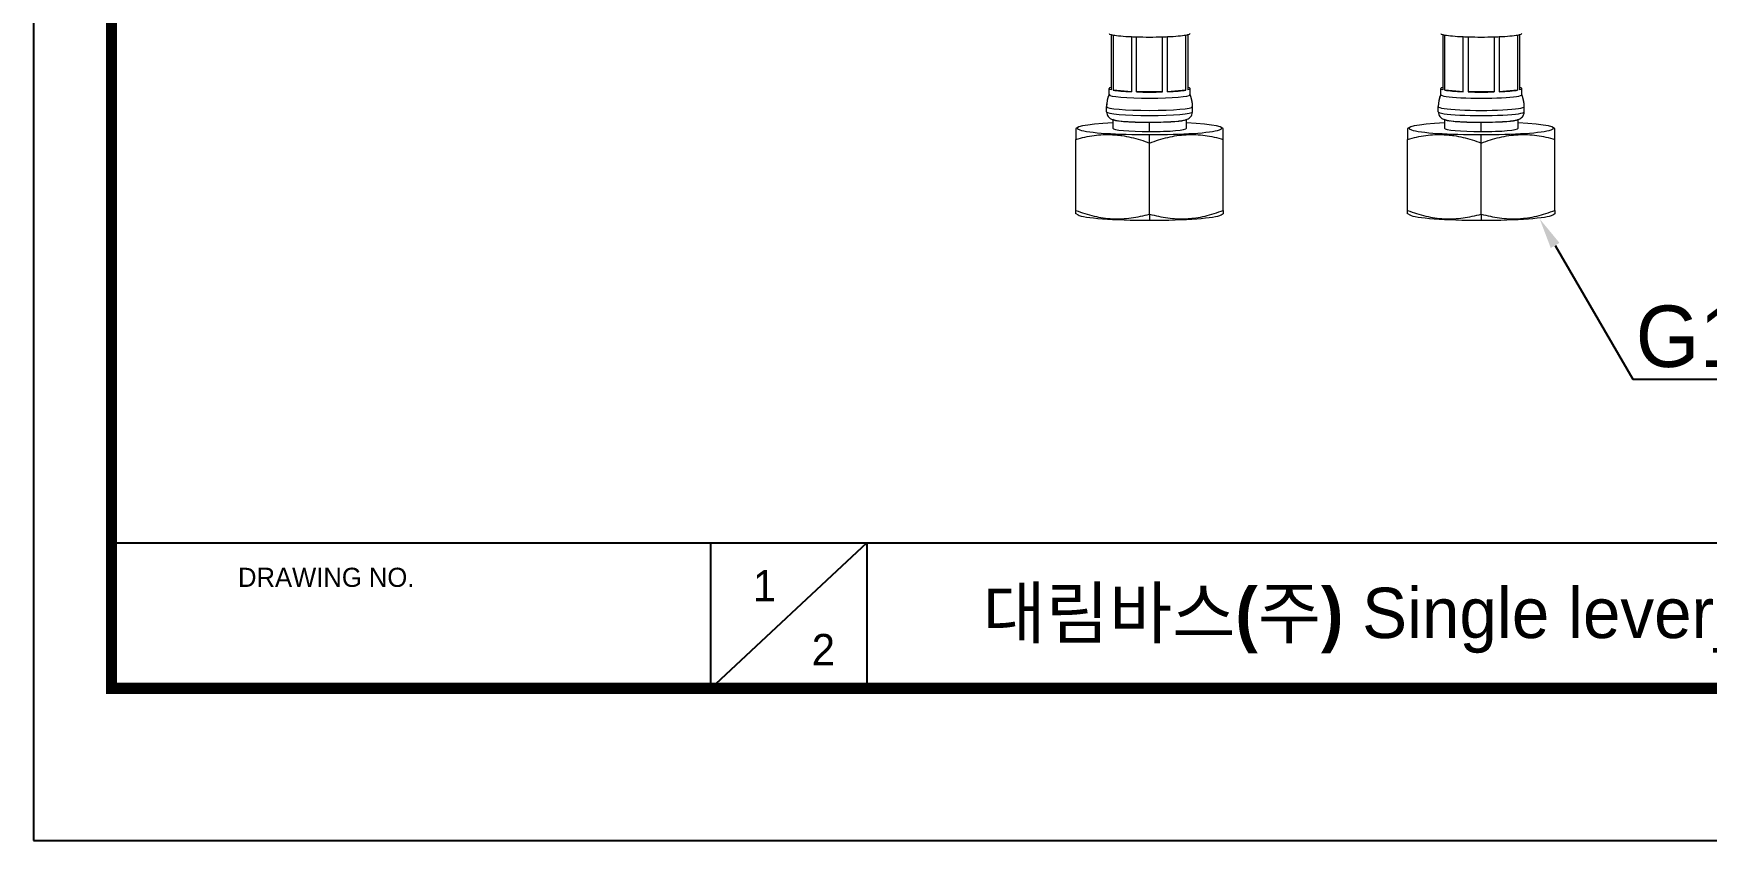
# Model space of a CAD drawing. Extents: x 0 to 790, y 0 to 579.
# Drawn here: x 0 to 272.4, y 0 to 131.4 of the extents above; entities that cross this region are included whole.
import ezdxf
from ezdxf import colors
from ezdxf.entities.mleader import LeaderData, LeaderLine
from ezdxf.math import Vec2, Vec3

# ---------------------------------------------------------------- set-up
doc = ezdxf.new("R2010")
doc.units = 0
doc.header["$LTSCALE"] = 10
doc.header["$MEASUREMENT"] = 0
doc.layers.get('0').update_dxf_attribs({"linetype": 'CONTINUOUS'})
doc.layers.add('1', color=7, linetype='CONTINUOUS')
doc.styles.add('Daelim Dimension', font='')
doc.styles.get("Standard").update_dxf_attribs({"font": ''})
doc.styles.get('Daelim Dimension').set_extended_font_data('나눔고딕')
doc.styles.get('Standard').set_extended_font_data('GulimChe')

msp = doc.modelspace()

# ---------------------------------------------------------------- linework, layer by layer
at = {"color": 5}
msp.add_line((12.7, 48.49), (648.72, 48.49), dxfattribs=at)
at = {"color": 5, "ltscale": 40}
for p, q in [((110.19, 48.49), (110.19, 24.69)), ((110.19, 48.49), (110.19, 24.69)), ((135.67, 48.49), (110.19, 24.69)), ((135.67, 48.49), (110.19, 24.69)), ((135.67, 48.49), (135.67, 24.69)), ((135.67, 48.49), (135.67, 24.69))]:
    msp.add_line(p, q, dxfattribs=at)
at = {"ltscale": 0.5}
msp.add_lwpolyline([(0, 0), (789.88, 0), (789.88, 578.76), (0, 578.76)], close=True, dxfattribs=at)
at = {"color": 5, "linetype": 'ByBlock', "lineweight": 200, "const_width": 1.82}
msp.add_lwpolyline([(12.7, 24.78), (777.1, 24.78), (777.1, 565.32), (12.7, 565.32)], close=True, dxfattribs=at)
at = {"layer": '1', "color": 7, "linetype": 'Continuous', "lineweight": 18}
for p, q in [((175.44, 131.2), (175.44, 122.23)), ((175.77, 131.13), (175.77, 122.16)), ((178.77, 130.87), (178.77, 121.9)), ((179.57, 121.87), (179.57, 130.84)), ((183.81, 121.87), (183.81, 130.84)), ((184.61, 121.9), (184.61, 130.87)), ((187.6, 122.16), (187.6, 131.13)), ((187.94, 131.2), (187.94, 122.23)), ((229.44, 131.2), (229.44, 122.23)), ((229.77, 122.16), (229.77, 131.13)), ((232.76, 121.9), (232.76, 130.87)), ((233.57, 130.84), (233.57, 121.87)), ((237.81, 130.84), (237.81, 121.87)), ((238.6, 130.87), (238.6, 121.9)), ((241.61, 131.13), (241.61, 122.16)), ((241.94, 131.2), (241.94, 122.23)), ((175.09, 121.42), (175.09, 122.42)), ((178.77, 121.9), (175.77, 122.16)), ((183.81, 121.87), (179.57, 121.87)), ((187.6, 122.16), (184.61, 121.9)), ((188.29, 121.42), (188.29, 122.42)), ((229.09, 121.42), (229.09, 122.42)), ((232.76, 121.9), (229.77, 122.16)), ((237.81, 121.87), (233.57, 121.87)), ((241.61, 122.16), (238.6, 121.9)), ((242.29, 121.42), (242.29, 122.42)), ((174.69, 118.63), (174.69, 119.47)), ((175.69, 117.44), (175.69, 115.94)), ((187.69, 115.94), (187.69, 117.44)), ((188.69, 118.63), (188.69, 119.47)), ((228.69, 118.63), (228.69, 119.47)), ((229.69, 117.44), (229.69, 115.94)), ((241.69, 115.94), (241.69, 117.44)), ((242.69, 118.63), (242.69, 119.47)), ((170.05, 116.1), (169.68, 115.89)), ((193.69, 115.89), (193.33, 116.1)), ((224.05, 116.1), (223.68, 115.89)), ((247.69, 115.89), (247.33, 116.1)), ((169.69, 102.59), (169.69, 114.14)), ((181.69, 101.98), (181.69, 113.54)), ((193.69, 102.59), (193.69, 114.14)), ((223.69, 102.59), (223.69, 114.14)), ((235.69, 101.98), (235.69, 113.54)), ((247.69, 102.59), (247.69, 114.14)), ((169.68, 102.05), (170.05, 101.84)), ((193.33, 101.84), (193.69, 102.05)), ((223.68, 102.05), (224.05, 101.84)), ((247.33, 101.84), (247.69, 102.05))]:
    msp.add_line(p, q, dxfattribs=at)
at = {"layer": '1', "color": 7, "linetype": 'Continuous', "lineweight": 13}
for p, q in [((181.69, 115.42), (181.69, 116.91)), ((181.69, 113.54), (181.69, 114.92)), ((235.69, 115.42), (235.69, 116.91)), ((235.69, 113.54), (235.69, 114.92)), ((181.69, 101.98), (181.69, 100.97)), ((235.69, 101.98), (235.69, 100.97))]:
    msp.add_line(p, q, dxfattribs=at)
at = {"layer": '1', "color": 7, "linetype": 'Continuous', "lineweight": 18}
for centre, major_axis, start_param, end_param in [((181.69, 131.38), (6.6, 0), 3.141593, 3.468719), ((181.69, 131.38), (6.6, 0), 3.468719, 3.598859), ((181.69, 131.38), (6.6, 0), 3.598859, 4.255122), ((181.69, 131.38), (6.6, 0), 4.255122, 4.385263), ((181.69, 131.38), (6.6, 0), 4.385263, 5.039515), ((181.69, 131.38), (6.6, 0), 5.039515, 5.17167), ((181.69, 131.38), (6.6, 0), 5.17167, 5.823905), ((181.69, 131.38), (6.6, 0), 5.823905, 5.956059), ((181.69, 131.38), (6.6, 0), 5.956059, 6.283185), ((235.69, 131.38), (6.6, 0), 3.141593, 3.468719), ((235.69, 131.38), (-6.6, 0), 0.327126, 0.459281), ((235.69, 131.38), (6.6, 0), 3.600873, 4.253108), ((235.69, 131.38), (-6.6, 0), 1.111516, 1.24367), ((235.69, 131.38), (6.6, 0), 4.385263, 5.039515), ((235.69, 131.38), (-6.6, 0), 1.897922, 2.028063), ((235.69, 131.38), (6.6, 0), 5.169655, 5.825919), ((235.69, 131.38), (-6.6, 0), 2.684326, 2.814467), ((235.69, 131.38), (6.6, 0), 5.956059, 6.283185), ((181.69, 122.42), (6.6, 0), 2.814467, 3.141593), ((181.69, 122.42), (6.6, 0), 0, 0.327126), ((235.69, 122.42), (6.6, 0), 2.814467, 3.141593), ((235.69, 122.42), (6.6, 0), 0, 0.327126), ((181.69, 122.42), (6.6, 0), 3.141593, 3.468719), ((181.69, 121.42), (6.6, 0), 3.141593, 6.283185), ((181.69, 122.42), (6.6, 0), 3.598859, 4.255122), ((181.69, 122.42), (6.6, 0), 4.385263, 5.039515), ((181.69, 122.42), (6.6, 0), 5.17167, 5.823905), ((181.69, 122.42), (6.6, 0), 5.956059, 6.283185), ((235.69, 122.42), (6.6, 0), 3.141593, 3.468719), ((235.69, 121.42), (-6.6, 0), 0, 3.141593), ((235.69, 122.42), (6.6, 0), 3.600873, 4.253108), ((235.69, 122.42), (6.6, 0), 4.385263, 5.039515), ((235.69, 122.42), (6.6, 0), 5.169655, 5.825919), ((235.69, 122.42), (6.6, 0), 5.956059, 6.283185), ((181.69, 117.44), (-6, 0), 0, 1.570796), ((181.69, 117.44), (5.8, 0), 3.710024, 5.588304), ((181.69, 117.44), (-6, 0), 1.570796, 2.791796), ((235.69, 117.44), (-6, 0), 0, 1.570796), ((235.69, 117.44), (5.8, 0), 3.710024, 5.588304), ((235.69, 117.44), (-6, 0), 1.570796, 2.791796), ((181.69, 115.94), (-11.78, 0), 5.247, 7.853982), ((181.69, 115.94), (-6, 0), 0, 1.570796), ((181.69, 115.94), (-11.78, 0), 1.570796, 4.177778), ((181.69, 115.94), (-6, 0), 1.570796, 3.141593), ((235.69, 115.94), (-11.78, 0), 5.247, 7.853982), ((235.69, 115.94), (-6, 0), 0, 1.570796), ((235.69, 115.94), (-11.78, 0), 1.570796, 4.177778), ((235.69, 115.94), (-6, 0), 1.570796, 3.141593), ((181.69, 102), (-11.78, 0), 0.152073, 1.570796), ((181.69, 102), (-11.78, 0), 1.570796, 2.98952), ((235.69, 102), (-11.78, 0), 0.152073, 1.570796), ((235.69, 102), (-11.78, 0), 1.570796, 2.98952)]:
    msp.add_ellipse(centre, major_axis=major_axis, ratio=0.087156, start_param=start_param, end_param=end_param, dxfattribs=at)
at = {"layer": '1', "color": 7, "linetype": 'Continuous', "lineweight": 13}
for centre, major_axis, ratio, start_param, end_param in [((179.69, 119.47), (5, 0), 0.996195, 2.738877, 3.141593), ((183.69, 119.47), (-5, 0), 0.996195, 3.141593, 3.544308), ((233.69, 119.47), (5, 0), 0.996195, 2.738877, 3.141593), ((237.69, 119.47), (-5, 0), 0.996195, 3.141593, 3.544308), ((181.69, 119.47), (7, 0), 0.087156, 3.141593, 6.283185), ((181.69, 118.63), (7, 0), 0.087156, 3.141593, 6.283185), ((235.69, 119.47), (-7, 0), 0.087156, 0, 3.141593), ((235.69, 118.63), (-7, 0), 0.087156, 0, 3.141593)]:
    msp.add_ellipse(centre, major_axis=major_axis, ratio=ratio, start_param=start_param, end_param=end_param, dxfattribs=at)
at = {"layer": '1', "color": 7, "linetype": 'Continuous', "lineweight": 18}
for points, knots in [([(175.11, 121.44), (175.04, 121.3), (174.87, 120.89), (174.73, 120.23), (174.69, 119.7), (174.69, 119.47)], [0, 0, 0, 0, 0.221013, 0.657031, 1, 1, 1, 1]), ([(188.69, 119.47), (188.69, 119.78), (188.63, 120.37), (188.47, 121.04), (188.3, 121.38), (188.26, 121.45)], [0, 0, 0, 0, 0.444879, 0.875755, 1, 1, 1, 1]), ([(229.12, 121.45), (229.05, 121.31), (228.87, 120.9), (228.73, 120.23), (228.69, 119.7), (228.69, 119.47)], [0, 0, 0, 0, 0.226424, 0.659414, 1, 1, 1, 1]), ([(242.69, 119.47), (242.69, 119.78), (242.63, 120.37), (242.47, 121.03), (242.31, 121.37), (242.27, 121.44)], [0, 0, 0, 0, 0.448248, 0.882386, 1, 1, 1, 1]), ([(174.69, 118.63), (174.69, 118.47), (174.74, 118.2), (174.94, 117.86), (175.18, 117.63), (175.42, 117.48), (175.66, 117.37), (176.01, 117.27), (176.3, 117.21), (176.56, 117.18), (176.57, 117.18)], [0, 0, 0, 0, 0.118336, 0.220885, 0.316225, 0.414835, 0.530232, 0.69167, 0.985879, 1, 1, 1, 1]), ([(186.28, 117.12), (186.3, 117.12), (186.58, 117.14), (187.01, 117.21), (187.47, 117.3), (187.81, 117.4), (188.1, 117.55), (188.39, 117.79), (188.61, 118.14), (188.68, 118.45), (188.69, 118.61), (188.69, 118.63)], [0, 0, 0, 0, 0.02099, 0.235685, 0.46254, 0.599796, 0.712391, 0.799806, 0.891443, 0.98739, 1, 1, 1, 1]), ([(228.69, 118.63), (228.69, 118.47), (228.74, 118.2), (228.94, 117.86), (229.18, 117.63), (229.42, 117.48), (229.66, 117.37), (230.01, 117.27), (230.3, 117.21), (230.56, 117.18), (230.57, 117.18)], [0, 0, 0, 0, 0.118336, 0.220885, 0.316225, 0.414835, 0.530232, 0.69167, 0.985879, 1, 1, 1, 1]), ([(240.28, 117.12), (240.3, 117.12), (240.58, 117.14), (241.01, 117.21), (241.47, 117.3), (241.81, 117.4), (242.1, 117.55), (242.39, 117.79), (242.61, 118.14), (242.68, 118.45), (242.69, 118.61), (242.69, 118.63)], [0, 0, 0, 0, 0.02099, 0.235685, 0.46254, 0.599796, 0.712391, 0.799806, 0.891443, 0.98739, 1, 1, 1, 1]), ([(169.69, 115.89), (169.69, 115.89), (169.69, 115.89), (169.69, 115.89), (169.69, 115.87), (169.69, 115.8), (169.69, 115.79), (169.69, 115.76), (169.69, 115.76), (169.69, 115.74), (169.69, 115.69), (169.69, 115.64), (169.69, 115.49), (169.69, 115.37), (169.69, 115.08), (169.69, 114.91), (169.69, 114.55), (169.69, 114.35), (169.69, 114.14)], [0, 0, 0, 0, 0.008196, 0.008196, 0.206557, 0.206557, 0.256147, 0.256147, 0.280942, 0.280942, 0.305737, 0.404918, 0.404918, 0.603278, 0.603278, 0.801639, 0.801639, 1, 1, 1, 1]), ([(169.69, 114.14), (170.67, 114.42), (171.66, 114.64), (173.15, 114.84), (173.65, 114.89), (174.66, 114.93), (175.17, 114.93), (175.8, 114.9), (175.93, 114.89), (176.12, 114.88), (176.19, 114.88), (176.32, 114.86), (176.64, 114.83), (176.95, 114.8), (177.71, 114.68), (178.22, 114.59), (179.22, 114.35), (179.72, 114.21), (180.71, 113.9), (181.2, 113.73), (181.69, 113.54)], [0, 0, 0, 0, 0.25, 0.25, 0.375, 0.375, 0.5, 0.5, 0.53125, 0.53125, 0.546875, 0.546875, 0.5625, 0.625, 0.625, 0.75, 0.75, 0.875, 0.875, 1, 1, 1, 1]), ([(181.69, 113.54), (182.67, 113.91), (183.66, 114.23), (185.15, 114.59), (185.65, 114.68), (186.66, 114.83), (187.17, 114.88), (187.8, 114.91), (187.93, 114.92), (188.12, 114.92), (188.19, 114.93), (188.32, 114.93), (188.64, 114.93), (188.95, 114.92), (189.71, 114.89), (190.22, 114.84), (191.22, 114.71), (191.72, 114.62), (192.71, 114.4), (193.2, 114.28), (193.69, 114.14)], [0, 0, 0, 0, 0.25, 0.25, 0.375, 0.375, 0.5, 0.5, 0.53125, 0.53125, 0.546875, 0.546875, 0.5625, 0.625, 0.625, 0.75, 0.75, 0.875, 0.875, 1, 1, 1, 1]), ([(193.69, 114.14), (193.69, 114.57), (193.69, 114.93), (193.69, 115.36), (193.69, 115.49), (193.69, 115.68), (193.69, 115.76), (193.69, 115.83), (193.69, 115.84), (193.69, 115.85), (193.69, 115.86), (193.69, 115.86), (193.69, 115.88), (193.69, 115.89), (193.69, 115.89), (193.69, 115.89), (193.69, 115.89)], [0, 0, 0, 0, 0.395962, 0.395962, 0.593943, 0.593943, 0.791925, 0.791925, 0.84142, 0.84142, 0.866167, 0.866167, 0.890915, 0.989906, 0.989906, 1, 1, 1, 1]), ([(223.69, 115.89), (223.69, 115.89), (223.69, 115.89), (223.69, 115.89), (223.69, 115.87), (223.69, 115.8), (223.69, 115.79), (223.69, 115.76), (223.69, 115.76), (223.69, 115.74), (223.69, 115.69), (223.69, 115.64), (223.69, 115.49), (223.69, 115.37), (223.69, 115.08), (223.69, 114.91), (223.69, 114.55), (223.69, 114.35), (223.69, 114.14)], [0, 0, 0, 0, 0.008196, 0.008196, 0.206557, 0.206557, 0.256147, 0.256147, 0.280942, 0.280942, 0.305737, 0.404918, 0.404918, 0.603278, 0.603278, 0.801639, 0.801639, 1, 1, 1, 1]), ([(223.69, 114.14), (224.67, 114.42), (225.66, 114.64), (227.15, 114.84), (227.65, 114.89), (228.66, 114.93), (229.17, 114.93), (229.8, 114.9), (229.93, 114.89), (230.12, 114.88), (230.19, 114.88), (230.32, 114.86), (230.64, 114.83), (230.95, 114.8), (231.71, 114.68), (232.22, 114.59), (233.22, 114.35), (233.72, 114.21), (234.71, 113.9), (235.2, 113.73), (235.69, 113.54)], [0, 0, 0, 0, 0.25, 0.25, 0.375, 0.375, 0.5, 0.5, 0.53125, 0.53125, 0.546875, 0.546875, 0.5625, 0.625, 0.625, 0.75, 0.75, 0.875, 0.875, 1, 1, 1, 1]), ([(235.69, 113.54), (236.67, 113.91), (237.66, 114.23), (239.15, 114.59), (239.65, 114.68), (240.66, 114.83), (241.17, 114.88), (241.8, 114.91), (241.93, 114.92), (242.12, 114.92), (242.19, 114.93), (242.32, 114.93), (242.64, 114.93), (242.95, 114.92), (243.71, 114.89), (244.22, 114.84), (245.22, 114.71), (245.72, 114.62), (246.71, 114.4), (247.2, 114.28), (247.69, 114.14)], [0, 0, 0, 0, 0.25, 0.25, 0.375, 0.375, 0.5, 0.5, 0.53125, 0.53125, 0.546875, 0.546875, 0.5625, 0.625, 0.625, 0.75, 0.75, 0.875, 0.875, 1, 1, 1, 1]), ([(247.69, 114.14), (247.69, 114.57), (247.69, 114.93), (247.69, 115.36), (247.69, 115.49), (247.69, 115.68), (247.69, 115.76), (247.69, 115.83), (247.69, 115.84), (247.69, 115.85), (247.69, 115.86), (247.69, 115.86), (247.69, 115.88), (247.69, 115.89), (247.69, 115.89), (247.69, 115.89), (247.69, 115.89)], [0, 0, 0, 0, 0.395962, 0.395962, 0.593943, 0.593943, 0.791925, 0.791925, 0.84142, 0.84142, 0.866167, 0.866167, 0.890915, 0.989906, 0.989906, 1, 1, 1, 1]), ([(169.69, 102.04), (169.69, 102.04), (169.69, 102.07), (169.69, 102.15), (169.69, 102.21), (169.69, 102.38), (169.69, 102.47), (169.69, 102.59)], [0, 0, 0, 0, 0.32214, 0.32214, 0.66107, 0.66107, 1, 1, 1, 1]), ([(169.69, 102.59), (170.67, 102.21), (171.66, 101.9), (173.15, 101.54), (173.65, 101.44), (174.66, 101.3), (175.17, 101.25), (175.8, 101.21), (175.93, 101.21), (176.12, 101.2), (176.19, 101.2), (176.32, 101.2), (176.64, 101.2), (176.95, 101.2), (177.71, 101.24), (178.22, 101.29), (179.22, 101.42), (179.72, 101.51), (180.71, 101.72), (181.2, 101.85), (181.69, 101.98)], [0, 0, 0, 0, 0.25, 0.25, 0.375, 0.375, 0.5, 0.5, 0.53125, 0.53125, 0.546875, 0.546875, 0.5625, 0.625, 0.625, 0.75, 0.75, 0.875, 0.875, 1, 1, 1, 1]), ([(181.69, 101.98), (182.67, 101.71), (183.66, 101.49), (185.15, 101.29), (185.65, 101.24), (186.66, 101.19), (187.17, 101.19), (187.8, 101.22), (187.93, 101.23), (188.12, 101.25), (188.19, 101.25), (188.32, 101.26), (188.64, 101.29), (188.95, 101.33), (189.71, 101.44), (190.22, 101.54), (191.22, 101.78), (191.72, 101.92), (192.71, 102.23), (193.2, 102.4), (193.69, 102.59)], [0, 0, 0, 0, 0.25, 0.25, 0.375, 0.375, 0.5, 0.5, 0.53125, 0.53125, 0.546875, 0.546875, 0.5625, 0.625, 0.625, 0.75, 0.75, 0.875, 0.875, 1, 1, 1, 1]), ([(193.69, 102.59), (193.69, 102.36), (193.69, 102.19), (193.69, 102.07), (193.69, 102.04), (193.69, 102.04)], [0, 0, 0, 0, 0.675984, 0.675984, 1, 1, 1, 1]), ([(223.69, 102.04), (223.69, 102.04), (223.69, 102.07), (223.69, 102.15), (223.69, 102.21), (223.69, 102.38), (223.69, 102.47), (223.69, 102.59)], [0, 0, 0, 0, 0.32214, 0.32214, 0.66107, 0.66107, 1, 1, 1, 1]), ([(223.69, 102.59), (224.67, 102.21), (225.66, 101.9), (227.15, 101.54), (227.65, 101.44), (228.66, 101.3), (229.17, 101.25), (229.8, 101.21), (229.93, 101.21), (230.12, 101.2), (230.19, 101.2), (230.32, 101.2), (230.64, 101.2), (230.95, 101.2), (231.71, 101.24), (232.22, 101.29), (233.22, 101.42), (233.72, 101.51), (234.71, 101.72), (235.2, 101.85), (235.69, 101.98)], [0, 0, 0, 0, 0.25, 0.25, 0.375, 0.375, 0.5, 0.5, 0.53125, 0.53125, 0.546875, 0.546875, 0.5625, 0.625, 0.625, 0.75, 0.75, 0.875, 0.875, 1, 1, 1, 1]), ([(235.69, 101.98), (236.67, 101.71), (237.66, 101.49), (239.15, 101.29), (239.65, 101.24), (240.66, 101.19), (241.17, 101.19), (241.8, 101.22), (241.93, 101.23), (242.12, 101.25), (242.19, 101.25), (242.32, 101.26), (242.64, 101.29), (242.95, 101.33), (243.71, 101.44), (244.22, 101.54), (245.22, 101.78), (245.72, 101.92), (246.71, 102.23), (247.2, 102.4), (247.69, 102.59)], [0, 0, 0, 0, 0.25, 0.25, 0.375, 0.375, 0.5, 0.5, 0.53125, 0.53125, 0.546875, 0.546875, 0.5625, 0.625, 0.625, 0.75, 0.75, 0.875, 0.875, 1, 1, 1, 1]), ([(247.69, 102.59), (247.69, 102.36), (247.69, 102.19), (247.69, 102.07), (247.69, 102.04), (247.69, 102.04)], [0, 0, 0, 0, 0.675984, 0.675984, 1, 1, 1, 1])]:
    msp.add_open_spline(points, degree=3, knots=knots, dxfattribs=at)

# ---------------------------------------------------------------- texts
at = {"color": 5, "ltscale": 40, "style": 'Daelim Dimension'}
msp.add_text('DRAWING NO.', height=3.1171, dxfattribs=at).set_placement((33.3, 41.29))
at = {"char_height": 5.1, "width": 7.119, "attachment_point": 1, "style": 'Daelim Dimension'}
for s, insert in [('1', (117.12, 44.03)), ('2', (126.69, 33.63))]:
    msp.add_mtext(s, dxfattribs=dict(at, insert=insert))
at = {"color": 2, "insert": (154.51, 41.16), "char_height": 8.198, "width": 391.3674, "attachment_point": 1, "style": 'Daelim Dimension'}
msp.add_mtext('{\\fPretendard Variable SemiBold|b0|i0|c129|p2;대림바스(주)} Single lever_DIVA_원홀세면수전_DL L3010J', dxfattribs=at)

# ---------------------------------------------------------------- leaders
at = {"ltscale": 0.5}
ml = msp.add_multileader_mtext('Standard', dxfattribs=at)
ml.set_content('{\\f나눔고딕|b0|i0|c129|p50;G1/2-14TH}', color=256)
ml.set_leader_properties(color=5)
ml.build(insert=Vec2(0, 0))
ml.multileader.update_dxf_attribs({"text_left_attachment_type": 6, "text_right_attachment_type": 6, "dogleg_length": 0.36, "arrow_head_size": 5})
ctx = ml.context
ctx.base_point, ctx.char_height, ctx.arrow_head_size, ctx.landing_gap_size, ctx.plane_origin = Vec3(260.74, 75.09), 10, 5, 0.09, Vec3(245.2, 101.2)
ctx.left_attachment, ctx.right_attachment = 6, 6
notes = []
notes.append((ctx, [(0, (1, 1, 0), (260.38, 75.09), (1, 0), 0.36, [(0, [(245.2, 101.2)], 0, [])])]))
ctx.mtext.insert, ctx.mtext.flow_direction = Vec3(260.83, 87.09), 5
for ctx, leaders in notes:
    for number, flags, end, landing, length, lines in leaders:
        leader = LeaderData()
        leader.index, (leader.has_last_leader_line, leader.has_dogleg_vector, leader.attachment_direction) = number, flags
        leader.last_leader_point, leader.dogleg_vector, leader.dogleg_length = Vec3(end), Vec3(landing), length
        for number, points, colour, breaks in lines:
            line = LeaderLine()
            line.index, line.vertices, line.color, line.breaks = number, Vec3.list(points), colors.encode_raw_color(colour), breaks
            leader.lines.append(line)
        ctx.leaders.append(leader)

doc.saveas('drawing.dxf')
